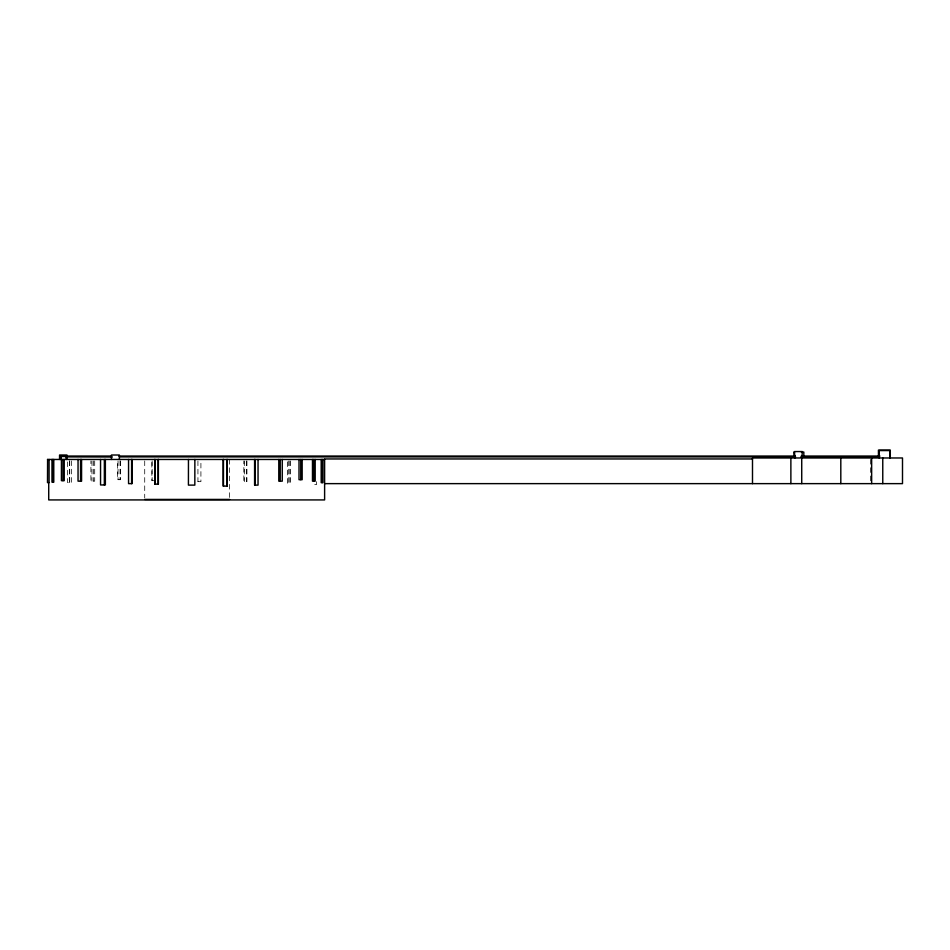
<?xml version="1.0" encoding="UTF-8"?>
<svg xmlns="http://www.w3.org/2000/svg" width="950" height="950" viewBox="0 0 950 950"><rect width="100%" height="100%" fill="white"/><g stroke="black" fill="none" stroke-linecap="round" stroke-linejoin="round"><path stroke-width="0.71" stroke-dasharray="4.75 3.56" d="M154.969 480.676L151.857 480.676L151.857 460.869M197.933 481.662L200.913 481.662L200.913 460.94M314.735 484.619L316.528 484.619L316.528 481.662M870.426 459.396L870.426 482.208M290.439 460.94L290.439 483.146L287.613 483.146L287.613 460.94M289.762 460.94L289.762 483.146M288.289 460.94L288.289 483.146M246.929 460.94L246.929 481.662L243.853 481.662L243.853 460.94M246.454 460.94L246.454 481.662M244.316 460.94L244.316 481.662M229.603 459.456L229.603 497.942M197.933 460.94L197.944 481.662M152.131 460.869L152.131 480.676M144.721 460.94L144.721 497.942M120.555 460.904L120.555 479.691L117.515 479.691L117.515 460.904M120.032 460.904L120.032 479.691M118.038 460.904L118.038 479.691M94.703 460.904L94.703 481.163L90.915 481.163L90.915 460.904M93.623 460.904L93.623 481.163M91.984 460.904L91.984 481.163M71.476 460.904L71.476 482.647L67.628 482.647L67.628 460.904M69.73 460.904L69.73 482.647M69.362 460.904L69.362 482.647"/><path stroke-width="1.43" d="M801.859 457.971L802.346 451.559L794.449 451.559L794.924 457.971M794.616 452.058L793.951 452.058L793.951 456.499M801.349 452.058L803.819 452.058L803.819 456.499M66.951 456.048L111.459 456.048M118.881 456.048L795.364 456.048M801.289 456.048L879.914 456.048M66.179 456.499L61.239 456.499L61.239 459.456M66.179 456.902L112.207 457.009M119.546 456.902L795.589 456.902M800.838 457.009L879.498 457.009M752.495 458.957L324.615 458.957L324.615 499.926L48.723 499.926L48.723 482.576M47.5 459.456L324.615 459.456M324.615 483.633L902.5 483.633L902.5 457.971L752.495 457.971L752.495 483.633M144.721 499.427L229.603 499.427M890.293 457.971L890.293 450.074L878.441 450.074L878.441 456.653M890.031 457.971L890.031 450.573L879.166 450.573L879.166 457.971M882.764 457.971L882.764 483.633M871.649 457.971L871.649 483.633M840.809 457.971L840.809 483.633M801.729 457.971L801.729 483.633M790.875 457.971L790.875 483.633M322.952 459.456L322.952 482.647L321.195 482.647L321.195 459.456M322.157 459.456L322.157 482.647M315.186 459.456L315.186 481.163L312.479 481.163L312.479 459.456M313.785 459.456L313.785 481.163M302.159 459.456L302.159 479.691L299.012 479.691L299.012 459.456M300.758 459.456L300.758 479.691M282.257 459.456L282.257 481.163L278.789 481.163L278.789 459.456M280.226 459.456L280.226 481.163M258.044 459.456L258.044 485.117L254.588 485.117L254.588 459.456M255.099 459.456L255.099 485.117M227.24 459.456L227.24 486.103L223.167 486.103L223.167 459.456M226.955 459.456L226.955 486.103M223.452 459.456L223.452 486.103M194.869 459.456L194.833 485.117L188.421 485.117L188.456 459.456M158.377 459.456L158.377 484.132L154.791 484.132L154.791 459.456M158.151 459.456L158.151 484.132M155.016 459.456L155.016 484.132M132.062 459.456L132.062 483.633L128.559 483.633L128.559 459.456M131.599 459.456L131.599 483.633M119.367 459.456L119.367 455.014L111.471 455.014L111.471 459.456M105.367 459.456L105.367 484.951L100.546 484.951L100.546 459.456M104.357 459.456L104.357 484.951M81.569 459.456L81.569 481.163L78.043 481.163L78.043 459.456M80.56 459.456L80.56 481.163M66.951 459.456L66.951 455.014L59.553 455.014L59.553 459.456M66.179 459.456L66.203 456L60.349 456L60.349 459.456M64.232 459.456L64.232 480.676L61.417 480.676L61.417 459.456M62.973 459.456L62.973 480.676M53.77 459.456L53.77 482.161L51.977 482.161L51.977 459.456M52.82 459.456L52.82 482.161M49.079 459.456L49.079 482.647L47.5 482.647L47.595 459.456"/></g></svg>
